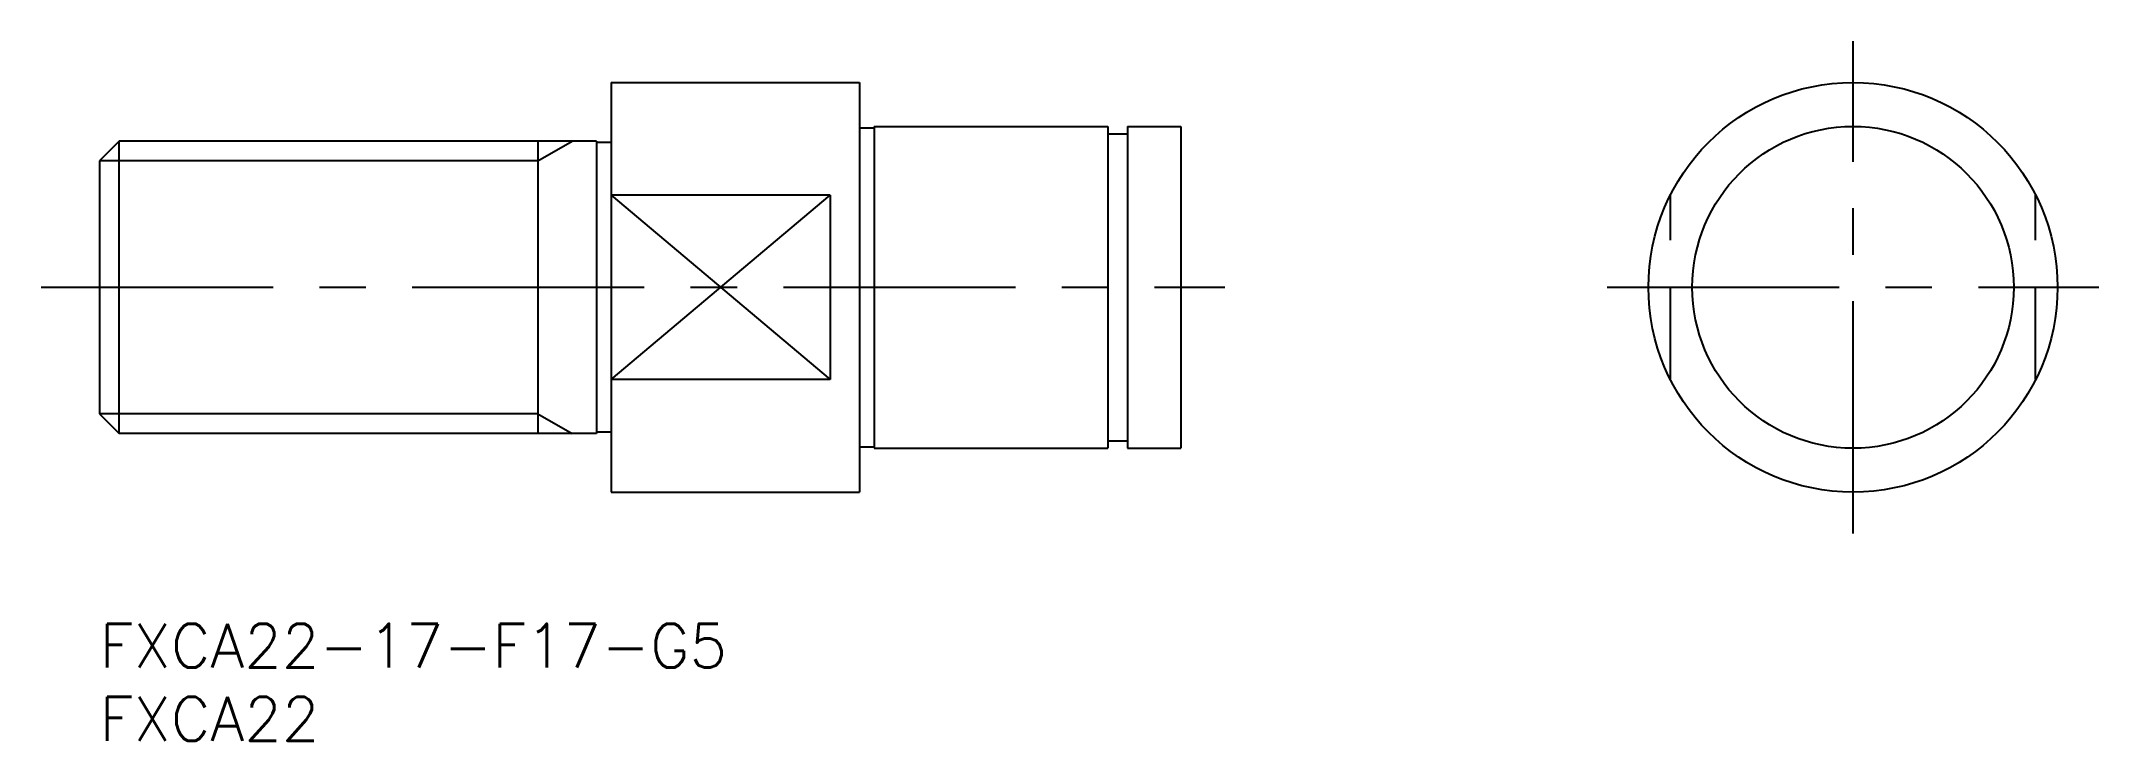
# Model space of a CAD drawing. Extents: x -4 to 137, y -8 to 40.
import ezdxf

# ---------------------------------------------------------------- set-up
doc = ezdxf.new("R2010")
doc.units = 0
doc.header["$LTSCALE"] = 0.5
doc.linetypes.add('CENTER', pattern=[50.8, 31.75, -6.35, 6.35, -6.35])
doc.linetypes.add('DASHED', pattern=[19.05, 12.7, -6.35])
for name, color, linetype in [('MSM_CENTER', 1, 'CENTER'), ('MSM_CONTINUOUS', 7, 'CONTINUOUS'), ('MSM_DASHED', 4, 'DASHED'), ('MSM_NARROW', 5, 'CONTINUOUS'), ('MSM_PART_NUMBER', 7, 'CONTINUOUS')]:
    doc.layers.add(name, color=color, linetype=linetype)
doc.styles.get("Standard").update_dxf_attribs({"font": 'txt.shx', "height": 3, "bigfont": 'bigfont.shx'})

# ---------------------------------------------------------------- blocks, each defined once
blk = doc.blocks.new('*U5')
at = {"layer": 'MSM_PART_NUMBER'}
blk.add_text('FXCA22-17-F17-G5', height=3, dxfattribs=at).set_placement((0, -3))
blk = doc.blocks.new('*U6')
at = {"layer": 'MSM_PART_NUMBER'}
blk.add_text('FXCA22', height=3, dxfattribs=at).set_placement((0, -8))

msp = doc.modelspace()

# ---------------------------------------------------------------- linework, layer by layer
at = {"layer": 'MSM_CENTER'}
for p, q in [((120, 6.18), (120, 39.82)), ((-4, 23), (77, 23)), ((103.18, 23), (136.82, 23))]:
    msp.add_line(p, q, dxfattribs=at)
at = {"layer": 'MSM_CONTINUOUS'}
for p, q in [((35, 37), (35, 9)), ((35, 37), (52, 37)), ((52, 37), (52, 9)), ((52, 33.9), (53, 33.9)), ((53, 34), (69, 34)), ((53, 34), (53, 12)), ((69, 34), (69, 12)), ((70.35, 34), (70.35, 12)), ((70.35, 34), (74, 34)), ((74, 34), (74, 12)), ((1.35, 33), (0, 31.65)), ((34, 33), (1.35, 33)), ((1.35, 13), (1.35, 33)), ((30, 33), (30, 13)), ((34, 33), (34, 13)), ((35, 32.9), (34, 32.9)), ((69, 33.5), (70.35, 33.5)), ((0, 31.65), (0, 14.35)), ((50, 29.3), (35, 29.3)), ((50, 29.3), (50, 16.7)), ((50, 16.7), (35, 16.7)), ((0, 14.35), (1.35, 13)), ((34, 13), (1.35, 13)), ((35, 13.1), (34, 13.1)), ((52, 12.1), (53, 12.1)), ((53, 12), (69, 12)), ((69, 12.5), (70.35, 12.5)), ((70.35, 12), (74, 12)), ((35, 9), (52, 9))]:
    msp.add_line(p, q, dxfattribs=at)
for radius in [14, 11]:
    msp.add_circle((120, 23), radius, dxfattribs=at)
at = {"layer": 'MSM_DASHED'}
for p, q in [((107.5, 16.7), (107.5, 29.3)), ((132.5, 16.7), (132.5, 29.3))]:
    msp.add_line(p, q, dxfattribs=at)
at = {"layer": 'MSM_NARROW'}
for p, q in [((30, 31.65), (32.34, 33)), ((30, 31.65), (0, 31.65)), ((35, 29.3), (50, 16.7)), ((35, 16.7), (50, 29.3)), ((30, 14.35), (0, 14.35)), ((30, 14.35), (32.34, 13))]:
    msp.add_line(p, q, dxfattribs=at)

# ---------------------------------------------------------------- block references
at = {"layer": 'MSM_CONTINUOUS'}
for name in ['*U5', '*U6']:
    msp.add_blockref(name, (0, 0), dxfattribs=at)

doc.saveas('drawing.dxf')
